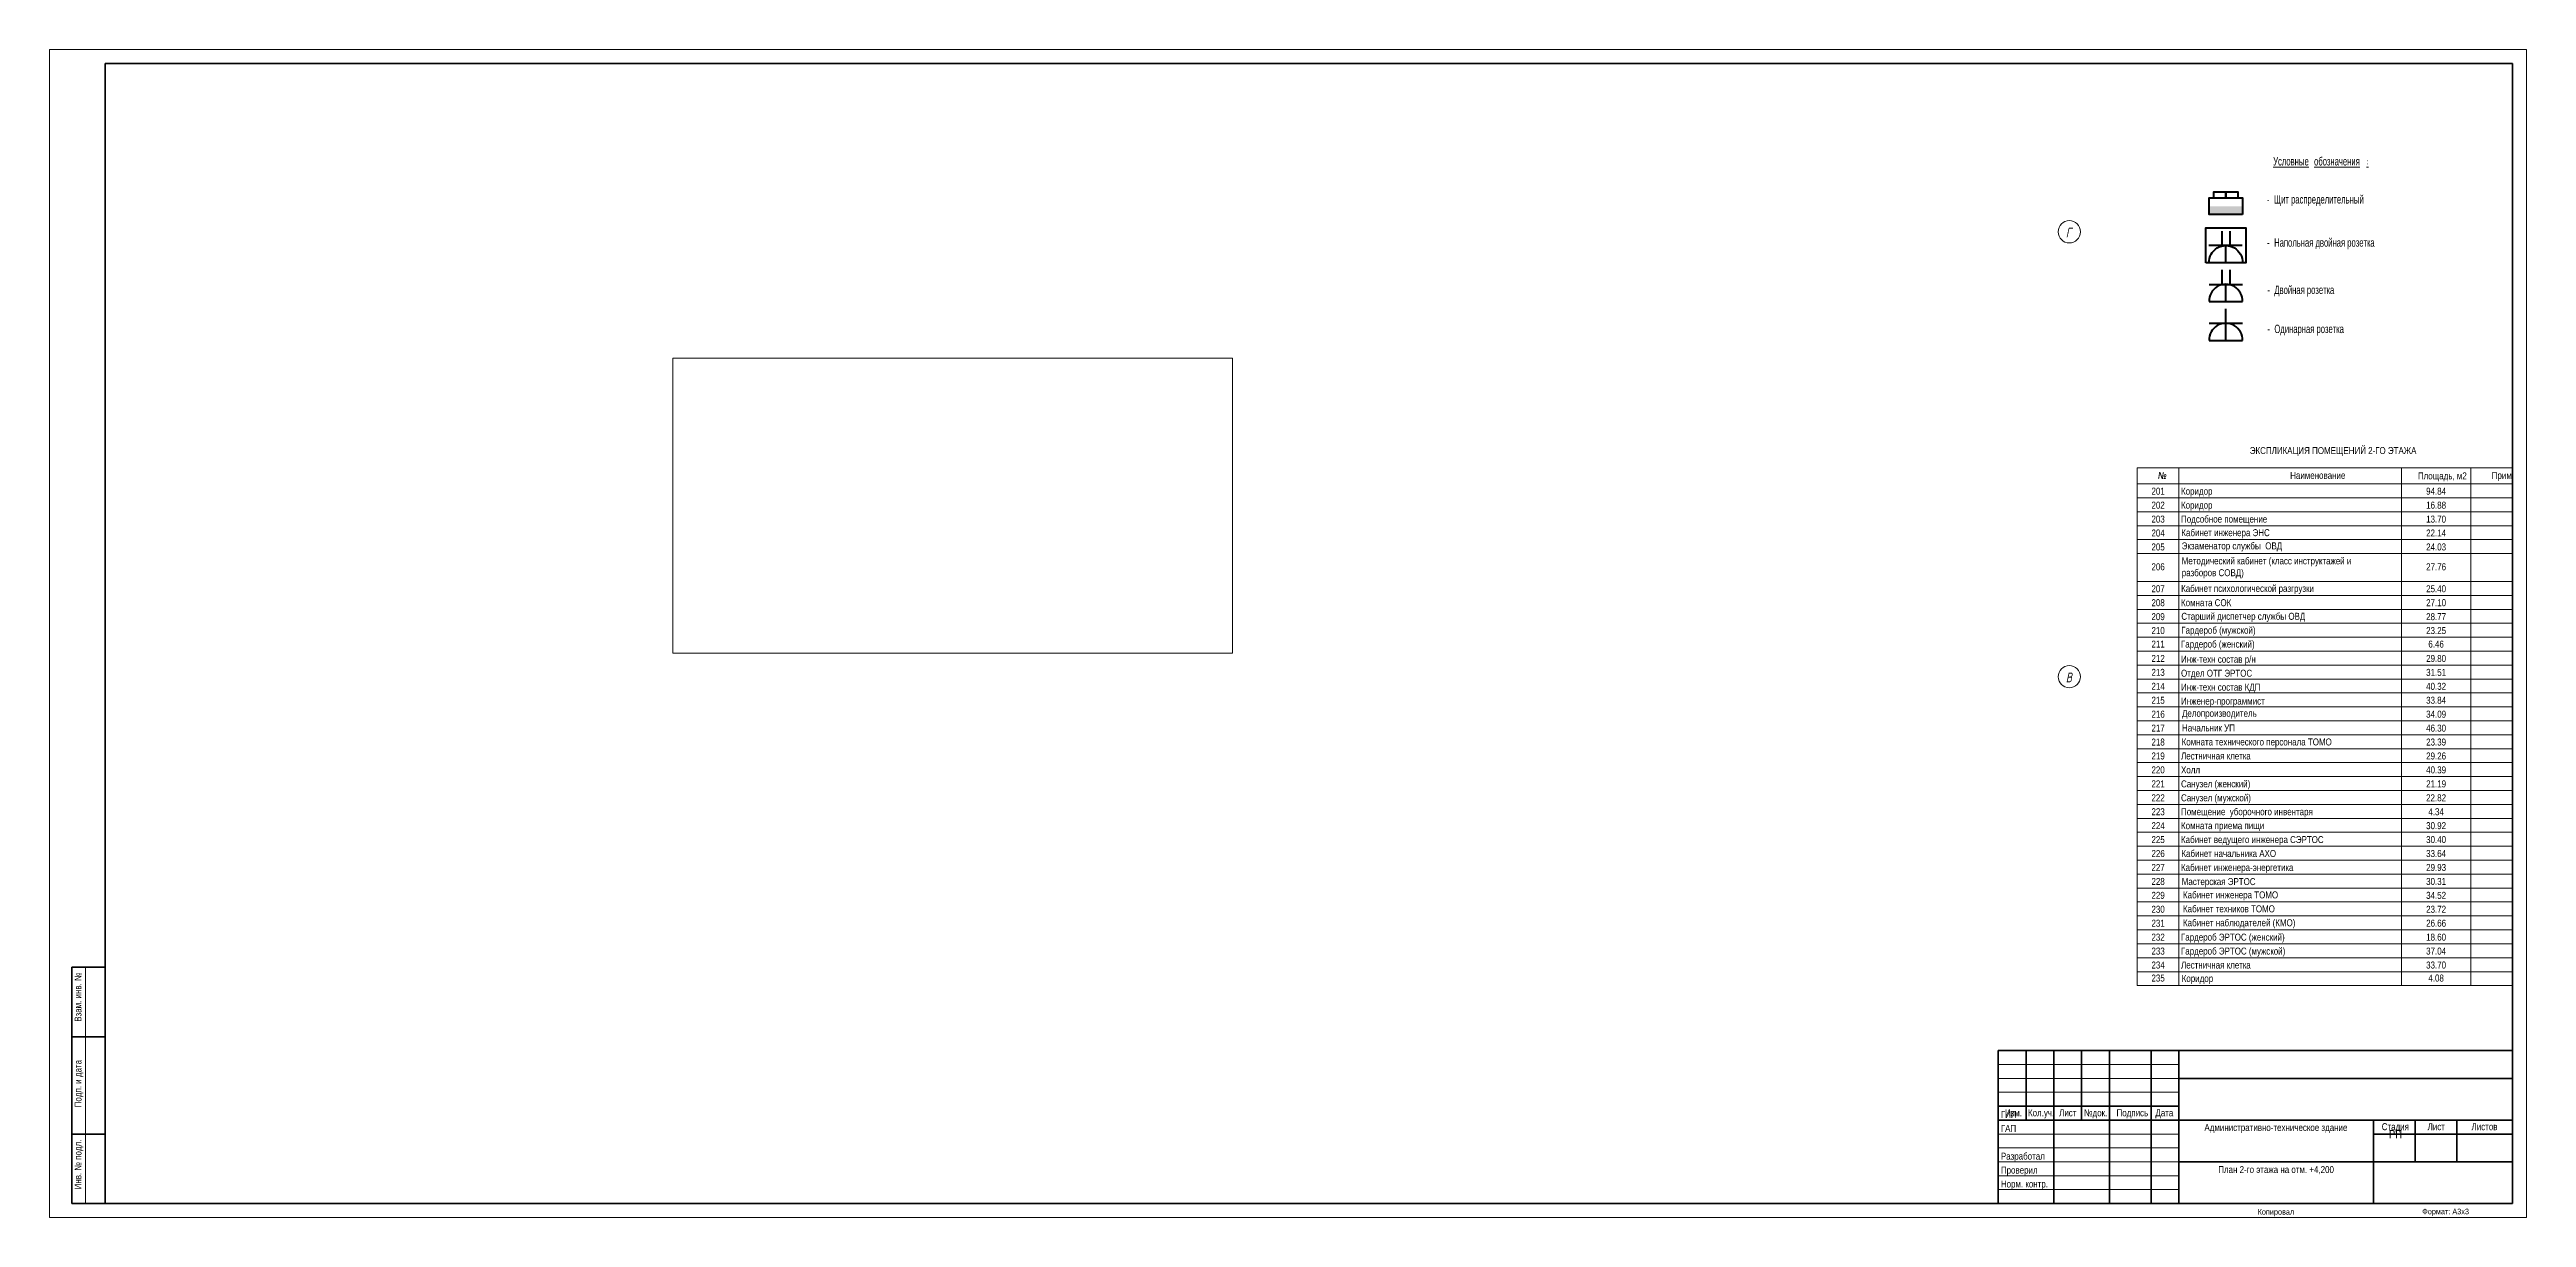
# Paper-space layout 'Layout1' of a CAD drawing. Header units: metres. Extents: x -13451 to 743, y -94 to 1210.
# Drawn here: x -148 to 743, y 6 to 426 of the extents above.
import ezdxf

# ---------------------------------------------------------------- set-up
doc = ezdxf.new("R2010")
doc.units = ezdxf.units.M
doc.layers.add('A-DETL', color=7, linetype='Continuous', lineweight=5, true_color=0x00a600)
for name, color, linetype, lineweight in [('A-DETL-THIN', 7, 'Continuous', 5), ('G-ANNO-SCHD', 7, 'Continuous', 9), ('G-ANNO-TEXT', 7, 'Continuous', 9), ('G-ANNO-TTLB', 7, 'Continuous', 9), ('G-ANNO-TTLB-THIN', 7, 'Continuous', 9), ('Освещение', 1, 'Continuous', 50), ('раб осв', 7, 'Continuous', 40), ('Эл-свет раб.', 5, 'Continuous', 50), ('ЭОМ', 7, 'Continuous', 40)]:
    doc.layers.add(name, color=color, linetype=linetype, lineweight=lineweight)
doc.styles.add('GOST Common_6', font='ARIALN.TTF', dxfattribs={"width": 0.8, "height": 3})
doc.styles.add('GOST Common_I_5', font='ARIALN.TTF', dxfattribs={"height": 3})
doc.styles.add('GOST Common_I_6', font='ARIALN.TTF', dxfattribs={"height": 2.5})
doc.styles.add('GOST Common_I_7', font='ARIALN.TTF', dxfattribs={"height": 3.5})
doc.styles.add('GOST Common_I_8', font='ARIALN.TTF', dxfattribs={"height": 2.5})
doc.styles.add('GOST Common_I_9', font='ARIALN.TTF', dxfattribs={"height": 2})
doc.styles.add('ISOCPEUR_I', font='ARIALN.TTF', dxfattribs={"height": 2})

# ---------------------------------------------------------------- blocks, each defined once
blk = doc.blocks.new('Штамп ГОСТ - A3_3A-1250180-Маркировочный план 2-го этажа на отм_ _4_200')
at = {"layer": 'G-ANNO-TTLB'}
for p, q in [((-192, 271.5), (-192, -148.5)), ((-192, 271.5), (699, 271.5)), ((699, 271.5), (699, -148.5)), ((-192, -58.5), (-192, 216.5)), ((699, -148.5), (-192, -148.5))]:
    blk.add_line(p, q, dxfattribs=at)
at = {"layer": 'G-ANNO-TTLB', "lineweight": 35}
for p, q in [((-172, 266.5), (-172, -143.5)), ((694, 266.5), (-172, 266.5)), ((694, -143.5), (694, 266.5)), ((-184, -58.5), (-184, -143.5)), ((-184, -58.5), (-172, -58.5)), ((-184, -83.5), (-172, -83.5)), ((509, -88.5), (509, -143.5)), ((694, -88.5), (509, -88.5)), ((519, -88.5), (519, -113.5)), ((529, -88.5), (529, -143.5)), ((539, -88.5), (539, -113.5)), ((549, -88.5), (549, -143.5)), ((564, -88.5), (564, -143.5)), ((574, -88.5), (574, -143.5)), ((694, -98.5), (574, -98.5)), ((574, -108.5), (509, -108.5)), ((694, -113.5), (509, -113.5)), ((644, -113.5), (644, -143.5)), ((659, -113.5), (659, -128.5)), ((674, -113.5), (674, -128.5)), ((-184, -118.5), (-172, -118.5)), ((694, -118.5), (644, -118.5)), ((694, -128.5), (574, -128.5)), ((-184, -143.5), (-172, -143.5)), ((-172, -143.5), (694, -143.5))]:
    blk.add_line(p, q, dxfattribs=at)
at = {"layer": 'G-ANNO-TTLB-THIN'}
for p, q in [((-179, -58.5), (-179, -143.5)), ((574, -93.5), (509, -93.5)), ((574, -98.5), (509, -98.5)), ((574, -103.5), (509, -103.5)), ((574, -118.5), (509, -118.5)), ((574, -123.5), (509, -123.5)), ((574, -128.5), (509, -128.5)), ((574, -133.5), (509, -133.5)), ((574, -138.5), (509, -138.5))]:
    blk.add_line(p, q, dxfattribs=at)
at = {"layer": 'G-ANNO-TTLB', "char_height": 2.5, "attachment_point": 1, "rotation": 90, "style": 'GOST Common_I_6'}
for s, insert, width in [('Взам. инв. №', (-183.01, -78.13), 19.0481), ('Подп. и дата', (-183.01, -108.9), 19.3046), ('Инв. № подл.', (-183.01, -138.41), 18.5992)]:
    blk.add_mtext(s, dxfattribs=dict(at, insert=insert, width=width))
at = {"layer": 'G-ANNO-TTLB', "attachment_point": 1}
for s, insert, char_height, width, style in [('Изм.', (511.38, -109.61), 2.5, 6.4135, 'GOST Common_I_6'), ('Кол.уч.', (519.7, -109.61), 2.5, 10.454, 'GOST Common_I_6'), ('Лист', (530.88, -109.61), 2.5, 7.5038, 'GOST Common_I_6'), ('№док.', (539.84, -109.61), 2.5, 10.1013, 'GOST Common_I_8'), ('Подпись', (551.53, -109.61), 2.5, 12.1857, 'GOST Common_I_6'), ('Дата', (565.53, -109.61), 2.5, 8.4658, 'GOST Common_I_6'), ('Стадия', (646.95, -114.61), 2.5, 11.1595, 'GOST Common_I_6'), ('Лист', (663.45, -114.61), 2.5, 7.5038, 'GOST Common_I_6'), ('Листов', (679.25, -114.61), 2.5, 10.9671, 'GOST Common_I_6'), ('Копировал', (602.3, -145.48), 2, 16.5148, 'ISOCPEUR_I'), ('Формат: А3х3', (661.52, -145.35), 2, 21.7257, 'GOST Common_I_9')]:
    blk.add_mtext(s, dxfattribs=dict(at, insert=insert, char_height=char_height, width=width, style=style))
blk = doc.blocks.new('двойная розетка штепсельная с заземляющим контактом скрытой установки IP20')
at = {"layer": 'Эл-свет раб.', "ltscale": 0.3}
for p, q in [((242831, -163233), (242831, -163444)), ((242951, -163233), (242951, -163444)), ((243132, -163444), (242645, -163444)), ((242891, -163696), (242891, -163444)), ((243135, -163696), (242647, -163696))]:
    blk.add_line(p, q, dxfattribs=at)
at = {"layer": 'Эл-свет раб.', "ltscale": 0.3, "extrusion": (0, 0, -1)}
blk.add_ellipse((242891, -163688), major_axis=(-173, 173), ratio=1, start_param=5.464002, end_param=8.673165, dxfattribs=at)
blk = doc.blocks.new('Розетка штепсельная с заземляющим контактом скрытой установки IP20')
at = {"layer": 'Эл-свет раб.', "ltscale": 0.3}
for p, q in [((191816, -246316), (191329, -246316)), ((191575, -246568), (191575, -246106)), ((191819, -246568), (191331, -246568))]:
    blk.add_line(p, q, dxfattribs=at)
at = {"layer": 'Эл-свет раб.', "ltscale": 0.3, "extrusion": (0, 0, -1)}
blk.add_ellipse((191575, -246560), major_axis=(-173, 173), ratio=1, start_param=5.464002, end_param=8.673165, dxfattribs=at)

psp = doc.layouts.get("Layout1")

# ---------------------------------------------------------------- hatches: boundary and pattern name
at = {"layer": 'ЭОМ', "ltscale": 100}
h = psp.add_hatch(color=256, dxfattribs=at)
h.dxf.hatch_style = 1
h.paths.add_polyline_path([(640.98, 366.47), (640.98, 369.47), (628.96, 369.47), (628.96, 366.47)])

# ---------------------------------------------------------------- linework, layer by layer
at = {"layer": 'A-DETL', "color": 7, "lineweight": 15}
for centre in [(578.67, 360.31), (578.67, 200.31)]:
    psp.add_circle(centre, 4, dxfattribs=at)
at = {"layer": 'A-DETL-THIN', "lineweight": 9}
for p, q in [((603.12, 275.41), (603.12, 269.64)), ((603.12, 269.64), (603.12, 264.62)), ((618.12, 275.41), (618.12, 269.64)), ((698.12, 269.64), (618.12, 269.64)), ((618.12, 269.64), (618.12, 264.62)), ((698.12, 275.41), (698.12, 269.64)), ((723.12, 269.64), (698.12, 269.64)), ((698.12, 269.64), (698.12, 264.62)), ((723.12, 275.41), (723.12, 269.64)), ((738.12, 269.64), (723.12, 269.64)), ((723.12, 269.64), (723.12, 264.62)), ((738.12, 269.64), (738.12, 264.62)), ((618.12, 264.62), (603.12, 264.62)), ((603.12, 264.62), (603.12, 259.61)), ((618.12, 259.61), (603.12, 259.61)), ((603.12, 259.61), (603.12, 254.6)), ((698.12, 264.62), (618.12, 264.62)), ((618.12, 264.62), (618.12, 259.61)), ((698.12, 259.61), (618.12, 259.61)), ((618.12, 259.61), (618.12, 254.6)), ((723.12, 264.62), (698.12, 264.62)), ((698.12, 264.62), (698.12, 259.61)), ((723.12, 259.61), (698.12, 259.61)), ((698.12, 259.61), (698.12, 254.6)), ((738.12, 264.62), (723.12, 264.62)), ((723.12, 264.62), (723.12, 259.61)), ((738.12, 259.61), (723.12, 259.61)), ((723.12, 259.61), (723.12, 254.6)), ((738.12, 264.62), (738.12, 259.61)), ((738.12, 259.61), (738.12, 254.6)), ((618.12, 254.6), (603.12, 254.6)), ((603.12, 254.6), (603.12, 249.59)), ((618.12, 249.59), (603.12, 249.59)), ((603.12, 249.59), (603.12, 244.58)), ((698.12, 254.6), (618.12, 254.6)), ((618.12, 254.6), (618.12, 249.59)), ((698.12, 249.59), (618.12, 249.59)), ((618.12, 249.59), (618.12, 244.58)), ((723.12, 254.6), (698.12, 254.6)), ((698.12, 254.6), (698.12, 249.59)), ((723.12, 249.59), (698.12, 249.59)), ((698.12, 249.59), (698.12, 244.58)), ((738.12, 254.6), (723.12, 254.6)), ((723.12, 254.6), (723.12, 249.59)), ((738.12, 249.59), (723.12, 249.59)), ((723.12, 249.59), (723.12, 244.58)), ((738.12, 254.6), (738.12, 249.59)), ((738.12, 249.59), (738.12, 244.58)), ((618.12, 244.58), (603.12, 244.58)), ((603.12, 244.58), (603.12, 239.57)), ((698.12, 244.58), (618.12, 244.58)), ((618.12, 244.58), (618.12, 239.57)), ((723.12, 244.58), (698.12, 244.58)), ((698.12, 244.58), (698.12, 239.57)), ((738.12, 244.58), (723.12, 244.58)), ((723.12, 244.58), (723.12, 239.57)), ((738.12, 244.58), (738.12, 239.57)), ((603.12, 239.57), (603.12, 234.55)), ((618.12, 234.55), (603.12, 234.55)), ((603.12, 234.55), (603.12, 229.54)), ((618.12, 239.57), (618.12, 234.55)), ((698.12, 234.55), (618.12, 234.55)), ((618.12, 234.55), (618.12, 229.54)), ((698.12, 239.57), (698.12, 234.55)), ((723.12, 234.55), (698.12, 234.55)), ((698.12, 234.55), (698.12, 229.54)), ((723.12, 239.57), (723.12, 234.55)), ((738.12, 234.55), (723.12, 234.55)), ((723.12, 234.55), (723.12, 229.54)), ((738.12, 239.57), (738.12, 234.55)), ((738.12, 234.55), (738.12, 229.54)), ((618.12, 229.54), (603.12, 229.54)), ((603.12, 229.54), (603.12, 224.53)), ((618.12, 224.53), (603.12, 224.53)), ((603.12, 224.53), (603.12, 219.52)), ((698.12, 229.54), (618.12, 229.54)), ((618.12, 229.54), (618.12, 224.53)), ((698.12, 224.53), (618.12, 224.53)), ((618.12, 224.53), (618.12, 219.52)), ((723.12, 229.54), (698.12, 229.54)), ((698.12, 229.54), (698.12, 224.53)), ((723.12, 224.53), (698.12, 224.53)), ((698.12, 224.53), (698.12, 219.52)), ((738.12, 229.54), (723.12, 229.54)), ((723.12, 229.54), (723.12, 224.53)), ((738.12, 224.53), (723.12, 224.53)), ((723.12, 224.53), (723.12, 219.52)), ((738.12, 229.54), (738.12, 224.53)), ((738.12, 224.53), (738.12, 219.52)), ((618.12, 219.52), (603.12, 219.52)), ((603.12, 219.52), (603.12, 214.51)), ((618.12, 214.51), (603.12, 214.51)), ((603.12, 214.51), (603.12, 209.5)), ((698.12, 219.52), (618.12, 219.52)), ((618.12, 219.52), (618.12, 214.51)), ((698.12, 214.51), (618.12, 214.51)), ((618.12, 214.51), (618.12, 209.5)), ((723.12, 219.52), (698.12, 219.52)), ((698.12, 219.52), (698.12, 214.51)), ((723.12, 214.51), (698.12, 214.51)), ((698.12, 214.51), (698.12, 209.5)), ((738.12, 219.52), (723.12, 219.52)), ((723.12, 219.52), (723.12, 214.51)), ((738.12, 214.51), (723.12, 214.51)), ((723.12, 214.51), (723.12, 209.5)), ((738.12, 219.52), (738.12, 214.51)), ((738.12, 214.51), (738.12, 209.5)), ((618.12, 209.5), (603.12, 209.5)), ((603.12, 209.5), (603.12, 204.49)), ((698.12, 209.5), (618.12, 209.5)), ((618.12, 209.5), (618.12, 204.49)), ((723.12, 209.5), (698.12, 209.5)), ((698.12, 209.5), (698.12, 204.49)), ((738.12, 209.5), (723.12, 209.5)), ((723.12, 209.5), (723.12, 204.49)), ((738.12, 209.5), (738.12, 204.49)), ((618.12, 204.49), (603.12, 204.49)), ((603.12, 204.49), (603.12, 199.47)), ((618.12, 199.47), (603.12, 199.47)), ((603.12, 199.47), (603.12, 194.46)), ((698.12, 204.49), (618.12, 204.49)), ((618.12, 204.49), (618.12, 199.47)), ((698.12, 199.47), (618.12, 199.47)), ((618.12, 199.47), (618.12, 194.46)), ((723.12, 204.49), (698.12, 204.49)), ((698.12, 204.49), (698.12, 199.47)), ((723.12, 199.47), (698.12, 199.47)), ((698.12, 199.47), (698.12, 194.46)), ((738.12, 204.49), (723.12, 204.49)), ((723.12, 204.49), (723.12, 199.47)), ((738.12, 199.47), (723.12, 199.47)), ((723.12, 199.47), (723.12, 194.46)), ((738.12, 204.49), (738.12, 199.47)), ((738.12, 199.47), (738.12, 194.46)), ((618.12, 194.46), (603.12, 194.46)), ((603.12, 194.46), (603.12, 189.45)), ((618.12, 189.45), (603.12, 189.45)), ((603.12, 189.45), (603.12, 184.44)), ((698.12, 194.46), (618.12, 194.46)), ((618.12, 194.46), (618.12, 189.45)), ((698.12, 189.45), (618.12, 189.45)), ((618.12, 189.45), (618.12, 184.44)), ((723.12, 194.46), (698.12, 194.46)), ((698.12, 194.46), (698.12, 189.45)), ((723.12, 189.45), (698.12, 189.45)), ((698.12, 189.45), (698.12, 184.44)), ((738.12, 194.46), (723.12, 194.46)), ((723.12, 194.46), (723.12, 189.45)), ((738.12, 189.45), (723.12, 189.45)), ((723.12, 189.45), (723.12, 184.44)), ((738.12, 194.46), (738.12, 189.45)), ((738.12, 189.45), (738.12, 184.44)), ((618.12, 184.44), (603.12, 184.44)), ((603.12, 184.44), (603.12, 179.43)), ((618.12, 179.43), (603.12, 179.43)), ((603.12, 179.43), (603.12, 174.42)), ((698.12, 184.44), (618.12, 184.44)), ((618.12, 184.44), (618.12, 179.43)), ((698.12, 179.43), (618.12, 179.43)), ((618.12, 179.43), (618.12, 174.42)), ((723.12, 184.44), (698.12, 184.44)), ((698.12, 184.44), (698.12, 179.43)), ((723.12, 179.43), (698.12, 179.43)), ((698.12, 179.43), (698.12, 174.42)), ((738.12, 184.44), (723.12, 184.44)), ((723.12, 184.44), (723.12, 179.43)), ((738.12, 179.43), (723.12, 179.43)), ((723.12, 179.43), (723.12, 174.42)), ((738.12, 184.44), (738.12, 179.43)), ((738.12, 179.43), (738.12, 174.42)), ((618.12, 174.42), (603.12, 174.42)), ((603.12, 174.42), (603.12, 169.4)), ((618.12, 169.4), (603.12, 169.4)), ((603.12, 169.4), (603.12, 164.39)), ((698.12, 174.42), (618.12, 174.42)), ((618.12, 174.42), (618.12, 169.4)), ((698.12, 169.4), (618.12, 169.4)), ((618.12, 169.4), (618.12, 164.39)), ((723.12, 174.42), (698.12, 174.42)), ((698.12, 174.42), (698.12, 169.4)), ((723.12, 169.4), (698.12, 169.4)), ((698.12, 169.4), (698.12, 164.39)), ((738.12, 174.42), (723.12, 174.42)), ((723.12, 174.42), (723.12, 169.4)), ((738.12, 169.4), (723.12, 169.4)), ((723.12, 169.4), (723.12, 164.39)), ((738.12, 174.42), (738.12, 169.4)), ((738.12, 169.4), (738.12, 164.39)), ((618.12, 164.39), (603.12, 164.39)), ((603.12, 164.39), (603.12, 159.38)), ((698.12, 164.39), (618.12, 164.39)), ((618.12, 164.39), (618.12, 159.38)), ((723.12, 164.39), (698.12, 164.39)), ((698.12, 164.39), (698.12, 159.38)), ((738.12, 164.39), (723.12, 164.39)), ((723.12, 164.39), (723.12, 159.38)), ((738.12, 164.39), (738.12, 159.38)), ((618.12, 159.38), (603.12, 159.38)), ((603.12, 159.38), (603.12, 154.37)), ((618.12, 154.37), (603.12, 154.37)), ((603.12, 154.37), (603.12, 149.36)), ((698.12, 159.38), (618.12, 159.38)), ((618.12, 159.38), (618.12, 154.37)), ((698.12, 154.37), (618.12, 154.37)), ((618.12, 154.37), (618.12, 149.36)), ((723.12, 159.38), (698.12, 159.38)), ((698.12, 159.38), (698.12, 154.37)), ((723.12, 154.37), (698.12, 154.37)), ((698.12, 154.37), (698.12, 149.36)), ((738.12, 159.38), (723.12, 159.38)), ((723.12, 159.38), (723.12, 154.37)), ((738.12, 154.37), (723.12, 154.37)), ((723.12, 154.37), (723.12, 149.36)), ((738.12, 159.38), (738.12, 154.37)), ((738.12, 154.37), (738.12, 149.36)), ((618.12, 149.36), (603.12, 149.36)), ((603.12, 149.36), (603.12, 144.35)), ((618.12, 144.35), (603.12, 144.35)), ((603.12, 144.35), (603.12, 139.34)), ((698.12, 149.36), (618.12, 149.36)), ((618.12, 149.36), (618.12, 144.35)), ((698.12, 144.35), (618.12, 144.35)), ((618.12, 144.35), (618.12, 139.34)), ((723.12, 149.36), (698.12, 149.36)), ((698.12, 149.36), (698.12, 144.35)), ((723.12, 144.35), (698.12, 144.35)), ((698.12, 144.35), (698.12, 139.34)), ((738.12, 149.36), (723.12, 149.36)), ((723.12, 149.36), (723.12, 144.35)), ((738.12, 144.35), (723.12, 144.35)), ((723.12, 144.35), (723.12, 139.34)), ((738.12, 149.36), (738.12, 144.35)), ((738.12, 144.35), (738.12, 139.34)), ((618.12, 139.34), (603.12, 139.34)), ((603.12, 139.34), (603.12, 134.32)), ((618.12, 134.32), (603.12, 134.32)), ((603.12, 134.32), (603.12, 129.31)), ((698.12, 139.34), (618.12, 139.34)), ((618.12, 139.34), (618.12, 134.32)), ((698.12, 134.32), (618.12, 134.32)), ((618.12, 134.32), (618.12, 129.31)), ((723.12, 139.34), (698.12, 139.34)), ((698.12, 139.34), (698.12, 134.32)), ((723.12, 134.32), (698.12, 134.32)), ((698.12, 134.32), (698.12, 129.31)), ((738.12, 139.34), (723.12, 139.34)), ((723.12, 139.34), (723.12, 134.32)), ((738.12, 134.32), (723.12, 134.32)), ((723.12, 134.32), (723.12, 129.31)), ((738.12, 139.34), (738.12, 134.32)), ((738.12, 134.32), (738.12, 129.31)), ((618.12, 129.31), (603.12, 129.31)), ((603.12, 129.31), (603.12, 124.3)), ((698.12, 129.31), (618.12, 129.31)), ((618.12, 129.31), (618.12, 124.3)), ((723.12, 129.31), (698.12, 129.31)), ((698.12, 129.31), (698.12, 124.3)), ((738.12, 129.31), (723.12, 129.31)), ((723.12, 129.31), (723.12, 124.3)), ((738.12, 129.31), (738.12, 124.3)), ((618.12, 124.3), (603.12, 124.3)), ((603.12, 124.3), (603.12, 89.22)), ((618.12, 119.29), (603.12, 119.29)), ((698.12, 124.3), (618.12, 124.3)), ((618.12, 124.3), (618.12, 89.22)), ((698.12, 119.29), (618.12, 119.29)), ((723.12, 124.3), (698.12, 124.3)), ((698.12, 124.3), (698.12, 89.22)), ((723.12, 119.29), (698.12, 119.29)), ((738.12, 124.3), (723.12, 124.3)), ((723.12, 124.3), (723.12, 89.22)), ((738.12, 119.29), (723.12, 119.29)), ((738.12, 124.3), (738.12, 119.29)), ((618.12, 114.28), (603.12, 114.28)), ((618.12, 109.27), (603.12, 109.27)), ((698.12, 114.28), (618.12, 114.28)), ((698.12, 109.27), (618.12, 109.27)), ((723.12, 114.28), (698.12, 114.28)), ((723.12, 109.27), (698.12, 109.27)), ((738.12, 114.28), (723.12, 114.28)), ((738.12, 109.27), (723.12, 109.27)), ((618.12, 104.26), (603.12, 104.26)), ((618.12, 99.24), (603.12, 99.24)), ((698.12, 104.26), (618.12, 104.26)), ((698.12, 99.24), (618.12, 99.24)), ((723.12, 104.26), (698.12, 104.26)), ((723.12, 99.24), (698.12, 99.24)), ((738.12, 104.26), (723.12, 104.26)), ((738.12, 99.24), (723.12, 99.24)), ((618.12, 94.23), (603.12, 94.23)), ((618.12, 89.22), (603.12, 89.22)), ((698.12, 94.23), (618.12, 94.23)), ((698.12, 89.22), (618.12, 89.22)), ((723.12, 94.23), (698.12, 94.23)), ((723.12, 89.22), (698.12, 89.22)), ((738.12, 94.23), (723.12, 94.23)), ((738.12, 89.22), (723.12, 89.22))]:
    psp.add_line(p, q, dxfattribs=at)
at = {"layer": 'G-ANNO-SCHD'}
for p, q in [((603.12, 275.41), (738.12, 275.41)), ((618.12, 269.64), (603.12, 269.64)), ((738.12, 275.41), (738.12, 269.64))]:
    psp.add_line(p, q, dxfattribs=at)
at = {"layer": 'Освещение', "color": 5}
psp.add_lwpolyline([(627.75, 349.12), (627.75, 361.76), (642.18, 361.76), (642.18, 349.12)], close=True, dxfattribs=at)
at = {"layer": 'раб осв', "color": 0, "lineweight": 40, "ltscale": 100}
psp.add_lwpolyline([(639.41, 372.48), (639.41, 374.59), (634.97, 374.59), (634.97, 372.48), (634.97, 374.59), (630.49, 374.59), (630.49, 372.48)], dxfattribs=at)
at = {"layer": 'ЭОМ', "ltscale": 100}
psp.add_lwpolyline([(640.98, 366.47), (628.96, 366.47), (628.96, 372.48), (640.98, 372.48)], close=True, dxfattribs=at)

# ---------------------------------------------------------------- block references
at = {"layer": 'G-ANNO-TTLB'}
psp.add_blockref('Штамп ГОСТ - A3_3A-1250180-Маркировочный план 2-го этажа на отм_ _4_200', (44.12, 154.34), dxfattribs=at)
at = {"layer": 'Освещение', "xscale": -0.024657850465443, "yscale": 0.024657850465443, "zscale": 0.024657850465443}
psp.add_blockref('Розетка штепсельная с заземляющим контактом скрытой установки IP20', (5358.79, 6401.02), dxfattribs=at)
at = {"layer": 'ЭОМ', "color": 0, "lineweight": 30, "yscale": 0.024657850465443, "zscale": 0.024657850465443}
for p, xscale in [((-5354.2, 4385.51), 0.024657850465443), ((6624.14, 4371.58), -0.024657850465443)]:
    psp.add_blockref('двойная розетка штепсельная с заземляющим контактом скрытой установки IP20', p, dxfattribs=dict(at, xscale=xscale))

# ---------------------------------------------------------------- texts
at = {"layer": 'G-ANNO-SCHD', "char_height": 2.5, "line_spacing_factor": 1.022761, "style": 'GOST Common_I_6'}
for s, insert, width, attachment_point in [('ЭКСПЛИКАЦИЯ ПОМЕЩЕНИЙ 2-ГО ЭТАЖА', (643.6, 282.88), 73.5824, 1), ('201', (610.62, 268.27), 4.6463, 2), ('\\fArial Narrow|b1|i1|c204|p34|;\\W.8;№', (610.62, 273.96), 73.5824, 1), ('Коридор', (618.87, 268.27), 12.2795, 1), ('Наименование', (658.12, 273.96), 73.5824, 1), ('Площадь, м2', (704.06, 273.78), 73.5824, 1), ('94.84', (710.62, 268.27), 8.0858, 2), ('Прим.', (730.62, 273.96), 73.5824, 1), ('202', (610.62, 263.25), 5.1592, 2), ('Коридор', (618.87, 263.25), 12.2795, 1), ('Подсобное помещение', (618.87, 258.24), 50.9043, 1), ('16.88', (710.62, 263.25), 7.0901, 2), ('203', (610.62, 258.24), 5.1592, 2), ('204', (610.62, 253.23), 5.4006, 2), ('Кабинет инженера ЭНС', (618.98, 253.35), 51.1335, 1), ('22.14', (710.62, 253.23), 7.3315, 2), ('13.70', (710.62, 258.24), 7.0901, 2), ('205', (610.62, 248.22), 5.1592, 2), ('206', (610.62, 241.08), 5.1592, 2), ('Экзаменатор службы  ОВД', (619.11, 248.6), 51.1335, 1), ('Методический кабинет (класс инструктажей и \\Pразборов СОВД)', (619.12, 235.7), 82.1422, 7), ('24.03', (710.62, 248.22), 7.603, 2), ('27.76', (710.62, 241.08), 7.603, 2), ('207', (610.62, 233.19), 5.1592, 2), ('Кабинет психологической разгрузки', (618.91, 230.05), 51.1335, 7), ('25.40', (710.62, 233.19), 7.603, 2), ('208', (610.62, 228.17), 5.1592, 2), ('209', (610.62, 223.16), 5.1592, 2), ('Комната СОК', (618.87, 228.17), 73.5824, 1), ('Старший диспетчер службы ОВД', (618.98, 223.28), 72.196, 1), ('27.10', (710.62, 228.17), 7.603, 2), ('28.77', (710.62, 223.16), 6.5817, 2), ('210', (610.62, 218.15), 5.1592, 2), ('Гардероб (мужской)', (618.98, 218.27), 51.1335, 1), ('23.25', (710.62, 218.15), 7.3315, 2), ('211', (610.62, 213.28), 5.1592, 2), ('212', (610.62, 208.13), 5.1592, 2), ('Гардероб (женский)', (618.87, 213.28), 73.5824, 1), ('Инж-техн состав р/н', (618.87, 207.82), 51.1335, 1), ('29.80', (710.62, 208.13), 7.3315, 2), ('6.46', (710.62, 213.28), 7.603, 2), ('213', (610.62, 203.12), 5.1592, 2), ('214', (610.62, 198.1), 5.1592, 2), ('Отдел ОТГ ЭРТОС', (618.87, 202.81), 41.2794, 1), ('Инж-техн состав КДП', (618.87, 197.8), 44.4877, 1), ('40.32', (710.62, 198.1), 7.3315, 2), ('31.51', (710.62, 203.12), 7.3315, 2), ('215', (610.62, 193.09), 4.6463, 2), ('216', (610.62, 188.08), 4.1334, 2), ('Инженер-программист', (618.87, 192.78), 93.9872, 1), ('Делопроизводитель', (619.22, 188.38), 51.1335, 1), ('33.84', (710.62, 193.09), 7.3315, 2), ('34.09', (710.62, 188.08), 7.3315, 2), ('217', (610.62, 183.07), 4.6463, 2), ('Начальник УП', (619.23, 183.12), 51.1335, 1), ('46.30', (710.62, 183.07), 7.3315, 2), ('218', (610.62, 178.06), 5.1592, 2), ('219', (610.62, 173.05), 4.6463, 2), ('Лестничная клетка', (618.87, 173.05), 38.9877, 1), ('Комната технического персонала ТОМО', (619.09, 178.09), 72.5363, 1), ('23.39', (710.62, 178.06), 7.603, 2), ('29.26', (710.62, 173.05), 7.603, 2), ('220', (610.62, 168.04), 4.8877, 2), ('221', (610.62, 163.02), 4.6463, 2), ('Холл', (618.87, 168.04), 7.3617, 1), ('Санузел (женский)', (618.87, 163.02), 36.6961, 1), ('40.39', (710.62, 168.04), 7.8444, 2), ('21.19', (710.62, 163.02), 6.5772, 2), ('222', (610.62, 158.01), 4.6463, 2), ('223', (610.62, 153), 4.6463, 2), ('Санузел (мужской)', (618.87, 158.01), 42.196, 1), ('Помещение  уборочного инвентаря', (618.87, 153), 84.1332, 1), ('22.82', (710.62, 158.01), 7.603, 2), ('4.34', (710.62, 153), 6.366, 2), ('224', (610.62, 147.99), 4.6463, 2), ('225', (610.62, 142.98), 4.6463, 2), ('Комната приема пищи', (618.87, 147.99), 49.2999, 1), ('Кабинет ведущего инженера СЭРТОС', (618.87, 142.98), 62.3622, 1), ('30.92', (710.62, 147.99), 7.603, 2), ('30.40', (710.62, 142.98), 7.8444, 2), ('226', (610.62, 137.97), 5.1592, 2), ('Кабинет начальника АХО', (618.99, 137.98), 62.3622, 1), ('33.64', (710.62, 137.97), 7.8444, 2), ('227', (610.62, 132.96), 4.6463, 2), ('228', (610.62, 127.94), 5.1592, 2), ('Кабинет инженера-энергетика', (618.87, 132.96), 73.8205, 1), ('Мастерская ЭРТОС', (619.13, 127.87), 34.6089, 1), ('30.31', (710.62, 127.94), 7.0901, 2), ('29.93', (710.62, 132.96), 7.603, 2), ('229', (610.62, 122.93), 5.1592, 2), ('230', (610.62, 117.92), 5.4006, 2), ('Кабинет инженера ТОМО', (619.58, 123.09), 62.3622, 1), ('Кабинет техников ТОМО', (619.58, 118.08), 62.3622, 1), ('34.52', (710.62, 122.93), 7.8444, 2), ('23.72', (710.62, 117.92), 7.603, 2), ('231', (610.62, 112.91), 5.1592, 2), ('232', (610.62, 107.9), 5.1592, 2), ('Гардероб ЭРТОС (женский)', (618.87, 107.9), 62.3622, 1), ('Кабинет наблюдателей (КМО)', (619.58, 113.07), 62.3622, 1), ('26.66', (710.62, 112.91), 7.603, 2), ('18.60', (710.62, 107.9), 7.0901, 2), ('233', (610.62, 102.89), 5.1592, 2), ('Гардероб ЭРТОС (мужской)', (618.87, 102.89), 52.9744, 1), ('37.04', (710.62, 102.89), 7.8444, 2), ('234', (610.62, 97.87), 5.1592, 2), ('235', (610.62, 93.19), 5.1592, 2), ('Лестничная клетка', (618.87, 97.87), 48.3911, 1), ('Коридор', (619.12, 93.05), 12.2795, 1), ('33.70', (710.62, 97.87), 7.603, 2), ('4.08', (710.62, 93.19), 6.1247, 2), ('ГИП', (554.06, 44.13), 73.5824, 1), ('ГАП', (554.06, 39.13), 73.5824, 1), ('Административно-техническое здание', (627.29, 39.44), 73.5824, 1), ('Разработал', (554.06, 29.13), 73.5824, 1), ('Проверил', (554.06, 24.13), 73.5824, 1), ('Норм. контр.', (554.06, 19.13), 73.5824, 1), ('План 2-го этажа на отм. +4,200', (632.24, 24.32), 73.5824, 1)]:
    psp.add_mtext(s, dxfattribs=dict(at, insert=insert, width=width, attachment_point=attachment_point))
at = {"layer": 'G-ANNO-TEXT', "attachment_point": 1}
for s, insert, char_height, width, style in [('\\LУсловные', (652.02, 387.16), 3, 16.8034, 'GOST Common_6'), ('\\Lобозначения', (666.73, 387.16), 3, 22.8321, 'GOST Common_6'), ('\\L\\fGOST Common|b0|i0|c204|p34|;\\W.8;\\L:', (685.57, 387.16), 3, 0.8979, 'GOST Common_6'), ('- ', (649.75, 373.47), 3, 3.0785, 'GOST Common_6'), ('Щит распределительный', (652.29, 373.47), 3, 52.4583, 'GOST Common_6'), ('\\fGOST Common|b0|i1|c204|p34|;\\W.8;Г', (577.42, 361.78), 3.5, 2.5013, 'GOST Common_I_7'), ('Напольная двойная розетка ', (652.37, 357.94), 3, 52.1981, 'GOST Common_6'), ('- ', (649.83, 357.94), 3, 3.0785, 'GOST Common_6'), ('- ', (649.91, 340.92), 3, 3.0785, 'GOST Common_6'), ('Двойная розетка', (652.45, 340.92), 3, 52.1163, 'GOST Common_6'), ('- ', (649.91, 326.89), 3, 3.0785, 'GOST Common_6'), ('Одинарная розетка', (652.45, 326.89), 3, 52.2847, 'GOST Common_6'), ('\\fGOST Common|b0|i1|c204|p34|;\\W.8;В', (577.42, 201.78), 3.5, 2.8219, 'GOST Common_I_7'), ('\\fGOST Common|b0|i1|c204|p34|;\\W.8;^I', (233.23, 77.98), 2.5, 2.7578, 'GOST Common_I_6'), ('\\fGOST Common|b0|i1|c204|p34|;\\W.8;^I', (233.66, 73.75), 2.5, 2.2447, 'GOST Common_I_6'), ('\\fGOST Common|b0|i1|c204|p34|;\\W.8;^I', (233.61, 69.52), 2.5, 2.3089, 'GOST Common_I_6'), ('\\fGOST Common|b0|i1|c204|p34|;\\W.8;^I', (233.82, 65.28), 2.5, 2.0523, 'GOST Common_I_6'), ('\\fGOST Common|b0|i1|c204|p34|;\\W.8;^I', (233.61, 61.05), 2.5, 2.3089, 'GOST Common_I_6'), ('\\fGOST Common|b0|i1|c204|p34|;\\W.8;^I', (233.61, 56.82), 2.5, 2.3089, 'GOST Common_I_6'), ('\\fGOST Common|b0|i1|c204|p34|;\\W.8;^I', (233.61, 52.58), 2.5, 2.3089, 'GOST Common_I_6'), ('\\fGOST Common|b0|i1|c204|p34|;\\W.8;^I', (233.61, 48.35), 2.5, 2.3089, 'GOST Common_I_6'), ('\\fGOST Common|b0|i1|c204|p34|;\\W.8;^I', (234.66, 44.12), 2.5, 1.0262, 'GOST Common_I_6')]:
    psp.add_mtext(s, dxfattribs=dict(at, insert=insert, char_height=char_height, width=width, style=style))
at = {"layer": 'G-ANNO-TTLB', "insert": (693.63, 37.27), "char_height": 3, "width": 4.8743, "attachment_point": 1, "style": 'GOST Common_I_5'}
psp.add_mtext('РП', dxfattribs=at)

# ---------------------------------------------------------------- viewports
at = {"layer": '0'}
psp.add_viewport(center=(176.96, 261.8), size=(201.31, 106.0336), view_center_point=(176.9569, 261.8018), view_height=106.033553, dxfattribs=at)

doc.saveas('drawing.dxf')
